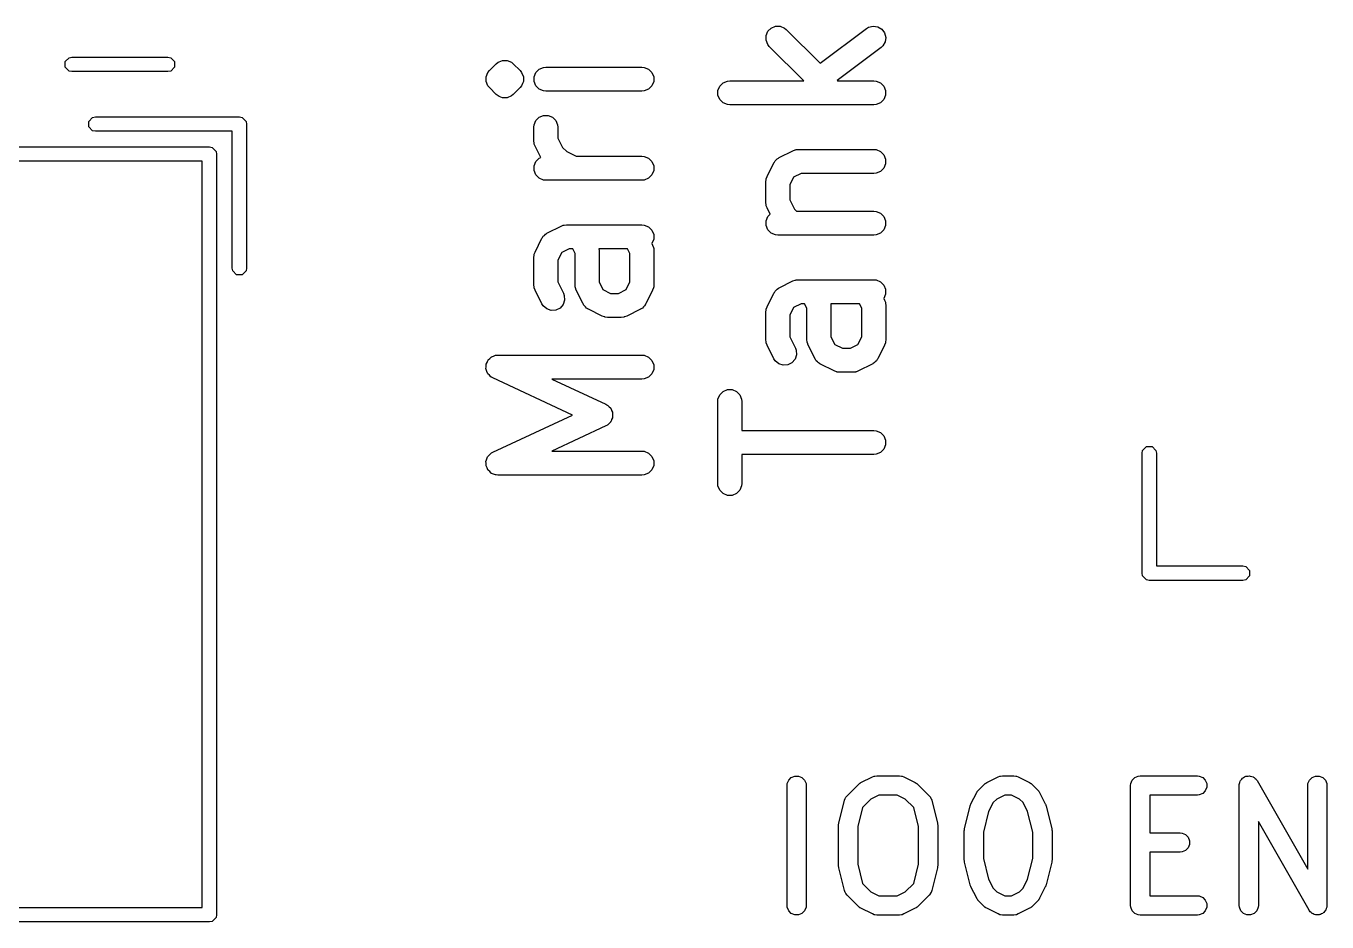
# Model space of a CAD drawing. Extents: x 89 to 178, y -115 to -57.
# Drawn here: x 143.08 to 153.92, y -88.11 to -80.64 of the extents above; entities that cross this region are included whole.
import ezdxf

# ---------------------------------------------------------------- set-up
doc = ezdxf.new("R2010")
doc.units = 0
doc.layers.add('BLACK', color=7, linetype='CONTINUOUS')

msp = doc.modelspace()

# ---------------------------------------------------------------- linework, layer by layer
at = {"layer": 'BLACK', "linetype": 'CONTINUOUS'}
for p, q in [((149.244663, -80.720341), (149.259595, -80.684293)), ((149.244663, -80.759359), (149.244663, -80.720341)), ((149.259595, -80.684293), (149.287185, -80.656703)), ((149.287185, -80.656703), (149.323233, -80.641771)), ((149.323233, -80.641771), (149.362251, -80.641771)), ((149.362251, -80.641771), (149.398299, -80.656703)), ((149.398299, -80.656703), (149.413453, -80.669139)), ((149.413453, -80.669139), (149.694983, -80.950669)), ((149.694983, -80.950669), (150.082742, -80.65985)), ((150.082742, -80.65985), (150.099501, -80.649682)), ((150.099501, -80.649682), (150.137299, -80.639998)), ((150.137299, -80.639998), (150.175925, -80.645516)), ((150.175925, -80.645516), (150.209499, -80.665395)), ((150.209499, -80.665395), (150.23291, -80.69661)), ((150.23291, -80.69661), (150.242593, -80.734407)), ((150.242593, -80.734407), (150.237076, -80.773033)), ((149.259595, -80.795407), (149.244663, -80.759359)), ((149.272031, -80.810561), (149.259595, -80.795407)), ((149.558463, -81.096993), (149.272031, -80.810561)), ((150.202742, -80.81985), (149.83784, -81.093526)), ((150.217196, -80.806608), (150.202742, -80.81985)), ((150.237076, -80.773033), (150.217196, -80.806608)), ((143.407445, -80.937039), (143.439917, -80.904567)), ((143.407445, -80.982961), (143.407445, -80.937039)), ((143.439917, -80.904567), (143.462878, -80.9)), ((143.462878, -80.9), (144.262122, -80.9)), ((144.262122, -80.9), (144.285083, -80.904567)), ((144.285083, -80.904567), (144.317555, -80.937039)), ((144.317555, -80.937039), (144.317555, -80.982961)), ((146.940099, -81.011996), (146.997242, -80.954854)), ((146.997242, -80.954854), (147.012395, -80.942417)), ((147.012395, -80.942417), (147.022953, -80.938043)), ((147.022953, -80.938043), (147.048444, -80.927485)), ((147.048444, -80.927485), (147.087462, -80.927485)), ((147.087462, -80.927485), (147.12351, -80.942417)), ((147.12351, -80.942417), (147.138664, -80.954853)), ((147.138664, -80.954853), (147.195806, -81.011996)), ((143.439917, -81.015433), (143.407445, -80.982961)), ((143.462878, -81.02), (143.439917, -81.015433)), ((144.262122, -81.02), (143.462878, -81.02)), ((144.285083, -81.015433), (144.262122, -81.02)), ((144.317555, -80.982961), (144.285083, -81.015433)), ((146.912731, -81.063198), (146.927663, -81.02715)), ((146.912731, -81.102216), (146.912731, -81.063198)), ((146.927663, -81.02715), (146.927664, -81.027149)), ((146.927664, -81.027149), (146.940099, -81.011996)), ((147.195806, -81.011996), (147.208243, -81.027149)), ((147.208243, -81.027149), (147.208243, -81.02715)), ((147.208243, -81.02715), (147.223175, -81.063198)), ((147.223175, -81.063198), (147.223175, -81.102216)), ((147.312731, -81.063198), (147.327663, -81.02715)), ((147.312731, -81.102216), (147.312731, -81.063198)), ((147.327663, -81.02715), (147.355253, -80.99956)), ((147.355253, -80.99956), (147.391301, -80.984628)), ((147.391301, -80.984628), (147.41081, -80.982707)), ((147.41081, -80.982707), (148.21081, -80.982707)), ((148.21081, -80.982707), (148.230319, -80.984628)), ((148.230319, -80.984628), (148.266367, -80.99956)), ((148.266367, -80.99956), (148.293957, -81.02715)), ((148.293957, -81.02715), (148.308889, -81.063198)), ((148.308889, -81.063198), (148.308889, -81.102216)), ((146.927663, -81.138264), (146.912731, -81.102216)), ((146.940099, -81.153418), (146.927663, -81.138264)), ((146.997242, -81.21056), (146.940099, -81.153418)), ((147.195806, -81.153418), (147.138664, -81.210561)), ((147.208243, -81.138265), (147.195806, -81.153418)), ((147.215667, -81.120341), (147.208243, -81.138265)), ((147.223175, -81.102216), (147.215667, -81.120341)), ((147.327663, -81.138264), (147.312731, -81.102216)), ((147.355253, -81.165854), (147.327663, -81.138264)), ((147.391301, -81.180786), (147.355253, -81.165854)), ((148.266367, -81.165854), (148.230319, -81.180786)), ((148.293957, -81.138264), (148.266367, -81.165854)), ((148.308889, -81.102216), (148.293957, -81.138264)), ((148.844663, -81.177484), (148.859595, -81.141436)), ((148.844663, -81.216502), (148.844663, -81.177484)), ((148.859595, -81.141436), (148.887185, -81.113846)), ((148.887185, -81.113846), (148.923233, -81.098914)), ((148.923233, -81.098914), (148.942742, -81.096993)), ((148.942742, -81.096993), (149.558463, -81.096993)), ((149.83784, -81.093526), (149.841307, -81.096993)), ((149.841307, -81.096993), (150.142742, -81.096993)), ((150.142742, -81.096993), (150.162251, -81.098914)), ((150.162251, -81.098914), (150.198299, -81.113846)), ((150.198299, -81.113846), (150.225889, -81.141436)), ((150.225889, -81.141436), (150.240821, -81.177484)), ((150.240821, -81.177484), (150.240821, -81.216502)), ((147.012395, -81.222997), (146.997242, -81.21056)), ((147.022953, -81.22737), (147.012395, -81.222997)), ((147.048444, -81.237929), (147.022953, -81.22737)), ((147.087462, -81.237929), (147.048444, -81.237929)), ((147.12351, -81.222997), (147.087462, -81.237929)), ((147.138664, -81.210561), (147.12351, -81.222997)), ((147.41081, -81.182707), (147.391301, -81.180786)), ((148.21081, -81.182707), (147.41081, -81.182707)), ((148.230319, -81.180786), (148.21081, -81.182707)), ((148.859595, -81.25255), (148.844663, -81.216502)), ((148.887185, -81.28014), (148.859595, -81.25255)), ((148.923233, -81.295072), (148.887185, -81.28014)), ((150.198299, -81.28014), (150.162251, -81.295072)), ((150.225889, -81.25255), (150.198299, -81.28014)), ((150.240821, -81.216502), (150.225889, -81.25255)), ((147.355253, -81.39956), (147.391301, -81.384628)), ((147.391301, -81.384628), (147.430319, -81.384628)), ((147.430319, -81.384628), (147.466367, -81.39956)), ((148.942742, -81.296993), (148.923233, -81.295072)), ((150.142742, -81.296993), (148.942742, -81.296993)), ((150.162251, -81.295072), (150.142742, -81.296993)), ((143.602067, -81.434539), (143.634539, -81.402067)), ((143.602067, -81.480461), (143.602067, -81.434539)), ((143.634539, -81.512933), (143.602067, -81.480461)), ((143.634539, -81.402067), (143.6575, -81.3975)), ((143.6575, -81.3975), (144.8575, -81.3975)), ((144.8575, -81.3975), (144.880461, -81.402067)), ((144.880461, -81.402067), (144.912933, -81.434539)), ((144.912933, -81.434539), (144.9175, -81.4575)), ((144.9175, -81.4575), (144.9175, -82.6575)), ((147.31081, -81.482707), (147.312731, -81.463198)), ((147.31081, -81.596993), (147.31081, -81.482707)), ((147.312731, -81.463198), (147.327663, -81.42715)), ((147.327663, -81.42715), (147.355253, -81.39956)), ((147.466367, -81.39956), (147.493957, -81.42715)), ((147.493957, -81.42715), (147.508889, -81.463198)), ((147.508889, -81.463198), (147.51081, -81.482707)), ((147.51081, -81.482707), (147.51081, -81.573386)), ((143.6575, -81.5175), (143.634539, -81.512933)), ((144.7975, -81.5175), (143.6575, -81.5175)), ((144.7975, -82.6575), (144.7975, -81.5175)), ((147.312731, -81.616502), (147.31081, -81.596993)), ((147.51081, -81.573386), (147.550138, -81.652043)), ((132.8375, -81.6475), (144.6075, -81.6475)), ((144.6075, -81.6475), (144.630461, -81.652067)), ((144.630461, -81.652067), (144.662933, -81.684539)), ((144.662933, -81.684539), (144.6675, -81.7075)), ((144.6675, -81.7075), (144.6675, -88.0475)), ((147.314106, -81.619822), (147.312731, -81.616502)), ((147.314361, -81.623406), (147.314106, -81.619822)), ((147.321367, -81.641714), (147.314361, -81.623406)), ((147.368893, -81.736766), (147.321367, -81.641714)), ((147.550138, -81.652043), (147.58433, -81.686234)), ((147.58433, -81.686234), (147.66299, -81.725564)), ((149.355164, -81.736121), (149.46945, -81.678979)), ((149.46945, -81.678979), (149.487759, -81.671973)), ((149.487759, -81.671973), (149.491341, -81.671718)), ((149.491341, -81.671718), (149.494662, -81.670343)), ((149.494662, -81.670343), (149.514171, -81.668422)), ((149.514171, -81.668422), (150.142742, -81.668422)), ((150.142742, -81.668422), (150.162251, -81.670343)), ((150.162251, -81.670343), (150.198299, -81.685275)), ((150.198299, -81.685275), (150.225889, -81.712865)), ((150.225889, -81.712865), (150.240821, -81.748913)), ((144.5475, -81.7675), (132.8975, -81.7675)), ((144.5475, -87.9875), (144.5475, -81.7675)), ((147.312731, -81.806055), (147.327663, -81.770007)), ((147.312731, -81.845073), (147.312731, -81.806055)), ((147.327663, -81.770007), (147.355253, -81.742417)), ((147.355253, -81.742417), (147.368893, -81.736766)), ((147.66299, -81.725564), (148.21081, -81.725564)), ((148.21081, -81.725564), (148.230319, -81.727485)), ((148.230319, -81.727485), (148.266367, -81.742417)), ((148.266367, -81.742417), (148.293957, -81.770007)), ((148.293957, -81.770007), (148.308889, -81.806055)), ((148.308889, -81.806055), (148.308889, -81.845073)), ((149.253299, -81.895129), (149.310442, -81.780842)), ((149.310442, -81.780842), (149.312495, -81.777578)), ((149.312495, -81.777578), (149.313009, -81.77604)), ((149.313009, -81.77604), (149.31467, -81.774123)), ((149.31467, -81.774123), (149.320885, -81.764252)), ((149.320885, -81.764252), (149.330359, -81.756035)), ((149.330359, -81.756035), (149.338574, -81.746564)), ((149.338574, -81.746564), (149.348445, -81.74035)), ((149.348445, -81.74035), (149.350362, -81.738688)), ((149.350362, -81.738688), (149.3519, -81.738174)), ((149.3519, -81.738174), (149.355164, -81.736121)), ((150.225889, -81.823979), (150.198299, -81.851569)), ((150.240821, -81.787931), (150.225889, -81.823979)), ((150.240821, -81.748913), (150.240821, -81.787931)), ((147.327663, -81.881121), (147.312731, -81.845073)), ((147.355253, -81.908711), (147.327663, -81.881121)), ((147.391301, -81.923643), (147.355253, -81.908711)), ((147.41081, -81.925564), (147.391301, -81.923643)), ((148.21081, -81.925564), (147.41081, -81.925564)), ((148.230319, -81.923643), (148.21081, -81.925564)), ((148.266367, -81.908711), (148.230319, -81.923643)), ((148.293957, -81.881121), (148.266367, -81.908711)), ((148.308889, -81.845073), (148.293957, -81.881121)), ((149.242742, -81.93985), (149.244663, -81.920341)), ((149.244663, -81.920341), (149.246038, -81.91702)), ((149.246038, -81.91702), (149.246293, -81.913437)), ((149.246293, -81.913437), (149.253299, -81.895129)), ((149.47442, -81.9001), (149.442742, -81.963457)), ((149.537778, -81.868422), (149.47442, -81.9001)), ((150.142742, -81.868422), (149.537778, -81.868422)), ((150.162251, -81.866501), (150.142742, -81.868422)), ((150.198299, -81.851569), (150.162251, -81.866501)), ((149.242742, -82.111279), (149.242742, -81.93985)), ((149.442742, -81.963457), (149.442742, -82.087671)), ((149.244663, -82.130788), (149.242742, -82.111279)), ((149.246038, -82.134108), (149.244663, -82.130788)), ((149.246293, -82.137692), (149.246038, -82.134108)), ((149.253299, -82.156001), (149.246293, -82.137692)), ((149.442742, -82.087671), (149.48207, -82.166327)), ((149.244663, -82.263198), (149.259595, -82.22715)), ((149.279114, -82.20763), (149.253299, -82.156001)), ((149.259595, -82.22715), (149.279114, -82.20763)), ((149.48207, -82.166327), (149.49845, -82.182707)), ((149.49845, -82.182707), (150.142742, -82.182707)), ((150.142742, -82.182707), (150.162251, -82.184628)), ((150.162251, -82.184628), (150.198299, -82.19956)), ((150.198299, -82.19956), (150.225889, -82.22715)), ((150.225889, -82.22715), (150.240821, -82.263198)), ((147.406642, -82.375135), (147.416513, -82.368921)), ((147.416513, -82.368921), (147.41843, -82.367259)), ((147.41843, -82.367259), (147.419968, -82.366745)), ((147.419968, -82.366745), (147.423232, -82.364692)), ((147.423232, -82.364692), (147.537518, -82.30755)), ((147.537518, -82.30755), (147.555827, -82.300544)), ((147.555827, -82.300544), (147.559409, -82.300289)), ((147.559409, -82.300289), (147.56273, -82.298914)), ((147.56273, -82.298914), (147.582239, -82.296993)), ((147.582239, -82.296993), (148.21081, -82.296993)), ((148.21081, -82.296993), (148.230319, -82.298914)), ((148.230319, -82.298914), (148.266367, -82.313846)), ((148.266367, -82.313846), (148.293957, -82.341436)), ((148.293957, -82.341436), (148.308889, -82.377484)), ((149.244663, -82.302216), (149.244663, -82.263198)), ((149.259595, -82.338264), (149.244663, -82.302216)), ((149.287185, -82.365854), (149.259595, -82.338264)), ((149.323233, -82.380786), (149.287185, -82.365854)), ((150.198299, -82.365854), (150.162251, -82.380786)), ((150.225889, -82.338264), (150.198299, -82.365854)), ((150.240821, -82.302216), (150.225889, -82.338264)), ((150.240821, -82.263198), (150.240821, -82.302216)), ((147.321367, -82.5237), (147.37851, -82.409413)), ((147.37851, -82.409413), (147.380563, -82.406149)), ((147.380563, -82.406149), (147.381077, -82.404611)), ((147.381077, -82.404611), (147.382738, -82.402694)), ((147.382738, -82.402694), (147.388953, -82.392823)), ((147.388953, -82.392823), (147.398427, -82.384606)), ((147.398427, -82.384606), (147.406642, -82.375135)), ((148.293957, -82.45255), (148.293485, -82.453021)), ((148.293485, -82.453021), (148.300253, -82.466557)), ((148.308889, -82.416502), (148.293957, -82.45255)), ((148.300253, -82.466557), (148.307259, -82.484865)), ((148.308889, -82.377484), (148.308889, -82.416502)), ((149.342742, -82.382707), (149.323233, -82.380786)), ((150.142742, -82.382707), (149.342742, -82.382707)), ((150.162251, -82.380786), (150.142742, -82.382707)), ((147.31081, -82.568421), (147.312731, -82.548912)), ((147.31081, -82.796993), (147.31081, -82.568421)), ((147.312731, -82.548912), (147.314106, -82.545591)), ((147.314106, -82.545591), (147.314361, -82.542008)), ((147.314361, -82.542008), (147.321367, -82.5237)), ((147.542488, -82.528671), (147.51081, -82.592028)), ((147.605846, -82.496993), (147.542488, -82.528671)), ((147.634722, -82.496993), (147.605846, -82.496993)), ((147.653668, -82.534884), (147.634722, -82.496993)), ((147.653668, -82.796993), (147.653668, -82.534884)), ((148.091864, -82.496993), (147.852261, -82.496993)), ((147.852261, -82.496993), (147.853668, -82.511278)), ((147.853668, -82.511278), (147.853668, -82.773386)), ((148.11081, -82.534884), (148.091864, -82.496993)), ((148.11081, -82.773386), (148.11081, -82.534884)), ((148.307259, -82.484865), (148.307513, -82.488448)), ((148.307513, -82.488448), (148.308889, -82.491769)), ((148.308889, -82.491769), (148.31081, -82.511278)), ((148.31081, -82.511278), (148.31081, -82.796993)), ((144.802067, -82.680461), (144.7975, -82.6575)), ((144.834539, -82.712933), (144.802067, -82.680461)), ((144.912933, -82.680461), (144.880461, -82.712933)), ((144.9175, -82.6575), (144.912933, -82.680461)), ((147.51081, -82.592028), (147.51081, -82.773385)), ((144.880461, -82.712933), (144.834539, -82.712933)), ((147.312731, -82.816502), (147.31081, -82.796993)), ((147.51081, -82.773385), (147.557396, -82.866557)), ((147.655589, -82.816502), (147.653668, -82.796993)), ((147.853668, -82.773386), (147.885345, -82.836742)), ((148.079132, -82.836742), (148.11081, -82.773386)), ((148.31081, -82.796993), (148.308889, -82.816502)), ((149.355164, -82.821835), (149.46945, -82.764693)), ((149.46945, -82.764693), (149.487759, -82.757687)), ((149.487759, -82.757687), (149.491341, -82.757432)), ((149.491341, -82.757432), (149.494662, -82.756057)), ((149.494662, -82.756057), (149.514171, -82.754136)), ((149.514171, -82.754136), (150.142742, -82.754136)), ((150.142742, -82.754136), (150.162251, -82.756057)), ((150.162251, -82.756057), (150.198299, -82.770989)), ((150.198299, -82.770989), (150.225889, -82.798579)), ((150.225889, -82.798579), (150.240821, -82.834627)), ((147.314106, -82.819822), (147.312731, -82.816502)), ((147.314361, -82.823406), (147.314106, -82.819822)), ((147.321367, -82.841715), (147.314361, -82.823406)), ((147.378511, -82.956), (147.321367, -82.841715)), ((147.557396, -82.866557), (147.564402, -82.884865)), ((147.564402, -82.884865), (147.567168, -82.923785)), ((147.656964, -82.819822), (147.655589, -82.816502)), ((147.657219, -82.823406), (147.656964, -82.819822)), ((147.664225, -82.841714), (147.657219, -82.823406)), ((147.721367, -82.955999), (147.664225, -82.841714)), ((147.885345, -82.836742), (147.948704, -82.868421)), ((147.948704, -82.868421), (148.015775, -82.868421)), ((148.015775, -82.868421), (148.079132, -82.836742)), ((148.300253, -82.841714), (148.243111, -82.955999)), ((148.307259, -82.823406), (148.300253, -82.841714)), ((148.307513, -82.819822), (148.307259, -82.823406)), ((148.308889, -82.816502), (148.307513, -82.819822)), ((149.253299, -82.980843), (149.310442, -82.866556)), ((149.310442, -82.866556), (149.312495, -82.863292)), ((149.312495, -82.863292), (149.313009, -82.861754)), ((149.313009, -82.861754), (149.31467, -82.859837)), ((149.31467, -82.859837), (149.320885, -82.849966)), ((149.320885, -82.849966), (149.330359, -82.841749)), ((149.330359, -82.841749), (149.338574, -82.832278)), ((149.338574, -82.832278), (149.348445, -82.826064)), ((149.348445, -82.826064), (149.350362, -82.824402)), ((149.350362, -82.824402), (149.3519, -82.823888)), ((149.3519, -82.823888), (149.355164, -82.821835)), ((150.225889, -82.909693), (150.225417, -82.910164)), ((150.225417, -82.910164), (150.232185, -82.9237)), ((150.240821, -82.873645), (150.225889, -82.909693)), ((150.240821, -82.834627), (150.240821, -82.873645)), ((147.388953, -82.97259), (147.378511, -82.956)), ((147.41843, -82.998155), (147.388953, -82.97259)), ((147.455446, -83.010493), (147.41843, -82.998155)), ((147.494366, -83.007727), (147.455446, -83.010493)), ((147.529265, -82.990278), (147.494366, -83.007727)), ((147.554829, -82.960801), (147.529265, -82.990278)), ((147.567168, -82.923785), (147.554829, -82.960801)), ((147.72342, -82.959262), (147.721367, -82.955999)), ((147.723934, -82.960801), (147.72342, -82.959262)), ((147.725596, -82.962717), (147.723934, -82.960801)), ((147.73181, -82.972589), (147.725596, -82.962717)), ((147.741281, -82.980803), (147.73181, -82.972589)), ((147.749498, -82.990278), (147.741281, -82.980803)), ((147.759368, -82.99649), (147.749498, -82.990278)), ((147.761286, -82.998154), (147.759368, -82.99649)), ((147.762826, -82.998667), (147.761286, -82.998154)), ((147.766089, -83.000721), (147.762826, -82.998667)), ((147.880375, -83.057864), (147.766089, -83.000721)), ((148.19839, -83.000721), (148.084103, -83.057864)), ((148.201654, -82.998666), (148.19839, -83.000721)), ((148.203191, -82.998154), (148.201654, -82.998666)), ((148.205104, -82.996494), (148.203191, -82.998154)), ((148.21498, -82.990278), (148.205104, -82.996494)), ((148.223197, -82.980802), (148.21498, -82.990278)), ((148.232668, -82.972589), (148.223197, -82.980802)), ((148.238881, -82.962717), (148.232668, -82.972589)), ((148.240544, -82.960801), (148.238881, -82.962717)), ((148.241057, -82.959262), (148.240544, -82.960801)), ((148.243111, -82.955999), (148.241057, -82.959262)), ((149.242742, -83.025564), (149.244663, -83.006055)), ((149.244663, -83.006055), (149.246038, -83.002734)), ((149.246038, -83.002734), (149.246293, -82.999151)), ((149.246293, -82.999151), (149.253299, -82.980843)), ((149.47442, -82.985814), (149.442742, -83.049171)), ((149.537778, -82.954136), (149.47442, -82.985814)), ((149.566654, -82.954136), (149.537778, -82.954136)), ((149.5856, -82.992027), (149.566654, -82.954136)), ((149.5856, -83.254136), (149.5856, -82.992027)), ((150.023796, -82.954136), (149.784193, -82.954136)), ((149.784193, -82.954136), (149.7856, -82.968421)), ((149.7856, -82.968421), (149.7856, -83.230529)), ((150.042742, -82.992027), (150.023796, -82.954136)), ((150.042742, -83.230529), (150.042742, -82.992027)), ((150.232185, -82.9237), (150.239191, -82.942008)), ((150.239191, -82.942008), (150.239445, -82.945591)), ((150.239445, -82.945591), (150.240821, -82.948912)), ((150.240821, -82.948912), (150.242742, -82.968421)), ((150.242742, -82.968421), (150.242742, -83.254136)), ((147.898683, -83.06487), (147.880375, -83.057864)), ((147.902266, -83.065124), (147.898683, -83.06487)), ((147.905587, -83.0665), (147.902266, -83.065124)), ((147.925096, -83.068421), (147.905587, -83.0665)), ((148.039382, -83.068421), (147.925096, -83.068421)), ((148.058891, -83.0665), (148.039382, -83.068421)), ((148.062211, -83.065124), (148.058891, -83.0665)), ((148.065795, -83.06487), (148.062211, -83.065124)), ((148.084103, -83.057864), (148.065795, -83.06487)), ((149.242742, -83.254136), (149.242742, -83.025564)), ((149.442742, -83.049171), (149.442742, -83.230528)), ((149.442742, -83.230528), (149.489328, -83.3237)), ((149.7856, -83.230529), (149.817277, -83.293885)), ((150.011064, -83.293885), (150.042742, -83.230529)), ((149.244663, -83.273645), (149.242742, -83.254136)), ((149.246038, -83.276965), (149.244663, -83.273645)), ((149.246293, -83.280549), (149.246038, -83.276965)), ((149.253299, -83.298858), (149.246293, -83.280549)), ((149.310443, -83.413143), (149.253299, -83.298858)), ((149.489328, -83.3237), (149.496334, -83.342008)), ((149.496334, -83.342008), (149.4991, -83.380928)), ((149.587521, -83.273645), (149.5856, -83.254136)), ((149.588896, -83.276965), (149.587521, -83.273645)), ((149.589151, -83.280549), (149.588896, -83.276965)), ((149.596157, -83.298857), (149.589151, -83.280549)), ((149.653299, -83.413142), (149.596157, -83.298857)), ((149.817277, -83.293885), (149.880636, -83.325564)), ((149.880636, -83.325564), (149.947707, -83.325564)), ((149.947707, -83.325564), (150.011064, -83.293885)), ((150.232185, -83.298857), (150.175043, -83.413142)), ((150.239191, -83.280549), (150.232185, -83.298857)), ((150.239445, -83.276965), (150.239191, -83.280549)), ((150.240821, -83.273645), (150.239445, -83.276965)), ((150.242742, -83.254136), (150.240821, -83.273645)), ((146.913682, -83.45891), (146.921023, -83.443179)), ((146.921023, -83.443179), (146.927663, -83.42715)), ((146.927663, -83.42715), (146.929239, -83.425573)), ((146.929239, -83.425573), (146.930183, -83.423552)), ((146.930183, -83.423552), (146.942979, -83.411833)), ((146.942979, -83.411833), (146.955253, -83.39956)), ((146.955253, -83.39956), (146.957314, -83.398706)), ((146.957314, -83.398706), (146.958958, -83.397201)), ((146.958958, -83.397201), (146.975259, -83.391272)), ((146.975259, -83.391272), (146.991301, -83.384628)), ((146.991301, -83.384628), (146.994359, -83.384326)), ((146.994359, -83.384326), (146.995627, -83.383866)), ((146.995627, -83.383866), (146.997986, -83.383969)), ((146.997986, -83.383969), (147.01081, -83.382707)), ((147.01081, -83.382707), (148.21081, -83.382707)), ((148.21081, -83.382707), (148.230319, -83.384628)), ((148.230319, -83.384628), (148.266367, -83.39956)), ((148.266367, -83.39956), (148.293957, -83.42715)), ((148.293957, -83.42715), (148.308889, -83.463198)), ((149.320885, -83.429733), (149.310443, -83.413143)), ((149.350362, -83.455298), (149.320885, -83.429733)), ((149.461197, -83.447421), (149.426298, -83.46487)), ((149.486761, -83.417944), (149.461197, -83.447421)), ((149.4991, -83.380928), (149.486761, -83.417944)), ((149.655352, -83.416405), (149.653299, -83.413142)), ((149.655866, -83.417944), (149.655352, -83.416405)), ((149.657528, -83.41986), (149.655866, -83.417944)), ((149.663742, -83.429732), (149.657528, -83.41986)), ((149.673213, -83.437946), (149.663742, -83.429732)), ((149.68143, -83.447421), (149.673213, -83.437946)), ((149.6913, -83.453633), (149.68143, -83.447421)), ((149.693218, -83.455297), (149.6913, -83.453633)), ((150.137036, -83.453637), (150.135123, -83.455297)), ((150.146912, -83.447421), (150.137036, -83.453637)), ((150.155129, -83.437945), (150.146912, -83.447421)), ((150.1646, -83.429732), (150.155129, -83.437945)), ((150.170813, -83.41986), (150.1646, -83.429732)), ((150.172476, -83.417944), (150.170813, -83.41986)), ((150.172989, -83.416405), (150.172476, -83.417944)), ((150.175043, -83.413142), (150.172989, -83.416405)), ((146.911969, -83.49789), (146.912731, -83.48055)), ((146.912731, -83.499985), (146.911969, -83.49789)), ((146.912731, -83.463198), (146.913584, -83.461138)), ((146.912731, -83.48055), (146.912731, -83.463198)), ((146.912731, -83.502216), (146.912731, -83.499985)), ((146.919375, -83.518257), (146.912731, -83.502216)), ((146.913584, -83.461138), (146.913682, -83.45891)), ((146.925304, -83.534559), (146.919375, -83.518257)), ((146.926809, -83.536202), (146.925304, -83.534559)), ((146.927663, -83.538264), (146.926809, -83.536202)), ((146.939936, -83.550537), (146.927663, -83.538264)), ((146.951655, -83.563334), (146.939936, -83.550537)), ((148.293957, -83.538264), (148.266367, -83.565854)), ((148.308889, -83.502216), (148.293957, -83.538264)), ((148.308889, -83.463198), (148.308889, -83.502216)), ((149.387378, -83.467636), (149.350362, -83.455298)), ((149.426298, -83.46487), (149.387378, -83.467636)), ((149.694758, -83.45581), (149.693218, -83.455297)), ((149.698021, -83.457864), (149.694758, -83.45581)), ((149.812307, -83.515007), (149.698021, -83.457864)), ((149.830615, -83.522013), (149.812307, -83.515007)), ((149.834198, -83.522267), (149.830615, -83.522013)), ((149.837519, -83.523643), (149.834198, -83.522267)), ((149.857028, -83.525564), (149.837519, -83.523643)), ((149.971314, -83.525564), (149.857028, -83.525564)), ((149.990823, -83.523643), (149.971314, -83.525564)), ((149.994143, -83.522267), (149.990823, -83.523643)), ((149.997727, -83.522013), (149.994143, -83.522267)), ((150.016035, -83.515007), (149.997727, -83.522013)), ((150.130322, -83.457864), (150.016035, -83.515007)), ((150.133586, -83.455809), (150.130322, -83.457864)), ((150.135123, -83.455297), (150.133586, -83.455809)), ((146.954299, -83.5649), (146.951655, -83.563334)), ((146.955253, -83.565854), (146.954299, -83.5649)), ((146.957434, -83.566757), (146.955253, -83.565854)), ((146.968521, -83.573325), (146.957434, -83.566757)), ((147.631483, -83.882707), (146.968521, -83.573325)), ((148.21081, -83.582707), (147.461566, -83.582707)), ((147.461566, -83.582707), (147.910242, -83.792089)), ((148.230319, -83.580786), (148.21081, -83.582707)), ((148.266367, -83.565854), (148.230319, -83.580786)), ((148.887185, -83.685275), (148.923233, -83.670343)), ((148.923233, -83.670343), (148.962251, -83.670343)), ((148.962251, -83.670343), (148.998299, -83.685275)), ((148.842742, -83.768422), (148.844663, -83.748913)), ((148.842742, -84.454136), (148.842742, -83.768422)), ((148.844663, -83.748913), (148.859595, -83.712865)), ((148.859595, -83.712865), (148.887185, -83.685275)), ((148.998299, -83.685275), (149.025889, -83.712865)), ((149.025889, -83.712865), (149.040821, -83.748913)), ((149.040821, -83.748913), (149.042742, -83.768422)), ((149.042742, -83.768422), (149.042742, -84.011279)), ((146.968521, -84.192089), (147.631483, -83.882707)), ((147.910242, -83.792089), (147.917383, -83.796319)), ((147.917383, -83.796319), (147.919805, -83.7972)), ((147.919805, -83.7972), (147.921517, -83.798768)), ((147.921517, -83.798768), (147.927108, -83.80208)), ((147.927108, -83.80208), (147.937368, -83.813284)), ((147.937368, -83.813284), (147.948581, -83.823552)), ((147.948581, -83.823552), (147.95046, -83.827579)), ((147.95046, -83.827579), (147.95346, -83.830855)), ((147.95346, -83.830855), (147.958651, -83.84513)), ((147.958651, -83.84513), (147.965081, -83.858909)), ((147.965081, -83.858909), (147.965276, -83.863349)), ((147.965276, -83.863349), (147.966794, -83.867524)), ((147.966794, -83.867524), (147.966126, -83.882707)), ((147.966126, -83.882707), (147.966794, -83.89789)), ((147.910242, -83.973325), (147.461566, -84.182707)), ((147.917383, -83.969094), (147.910242, -83.973325)), ((147.919805, -83.968214), (147.917383, -83.969094)), ((147.921517, -83.966645), (147.919805, -83.968214)), ((147.927108, -83.963334), (147.921517, -83.966645)), ((147.937368, -83.952129), (147.927108, -83.963334)), ((147.948581, -83.941862), (147.937368, -83.952129)), ((147.95046, -83.937834), (147.948581, -83.941862)), ((147.95346, -83.934559), (147.95046, -83.937834)), ((147.958651, -83.920283), (147.95346, -83.934559)), ((147.965081, -83.906505), (147.958651, -83.920283)), ((147.965276, -83.902064), (147.965081, -83.906505)), ((147.966794, -83.89789), (147.965276, -83.902064)), ((149.042742, -84.011279), (150.142742, -84.011279)), ((150.142742, -84.011279), (150.162251, -84.0132)), ((150.162251, -84.0132), (150.198299, -84.028132)), ((150.198299, -84.028132), (150.225889, -84.055722)), ((150.225889, -84.055722), (150.240821, -84.09177)), ((150.240821, -84.09177), (150.240821, -84.130788)), ((146.939936, -84.214876), (146.951655, -84.20208)), ((146.951655, -84.20208), (146.954299, -84.200513)), ((146.954299, -84.200513), (146.955253, -84.19956)), ((146.955253, -84.19956), (146.957434, -84.198656)), ((146.957434, -84.198656), (146.968521, -84.192089)), ((147.461566, -84.182707), (148.21081, -84.182707)), ((148.21081, -84.182707), (148.230319, -84.184628)), ((148.230319, -84.184628), (148.266367, -84.19956)), ((148.266367, -84.19956), (148.293957, -84.22715)), ((150.142742, -84.211279), (149.042742, -84.211279)), ((149.042742, -84.211279), (149.042742, -84.454136)), ((150.162251, -84.209358), (150.142742, -84.211279)), ((150.198299, -84.194426), (150.162251, -84.209358)), ((150.225889, -84.166836), (150.198299, -84.194426)), ((150.240821, -84.130788), (150.225889, -84.166836)), ((152.377999, -84.2), (152.382566, -84.177039)), ((152.377999, -85.2), (152.377999, -84.2)), ((152.382566, -84.177039), (152.415038, -84.144567)), ((152.415038, -84.144567), (152.46096, -84.144567)), ((152.46096, -84.144567), (152.493432, -84.177039)), ((152.493432, -84.177039), (152.497999, -84.2)), ((152.497999, -84.2), (152.497999, -85.14)), ((146.911969, -84.267524), (146.912731, -84.265428)), ((146.912731, -84.284863), (146.911969, -84.267524)), ((146.912731, -84.263198), (146.919375, -84.247156)), ((146.912731, -84.265428), (146.912731, -84.263198)), ((146.912731, -84.302216), (146.912731, -84.284863)), ((146.913584, -84.304275), (146.912731, -84.302216)), ((146.913682, -84.306504), (146.913584, -84.304275)), ((146.921023, -84.322234), (146.913682, -84.306504)), ((146.919375, -84.247156), (146.925304, -84.230855)), ((146.925304, -84.230855), (146.926809, -84.229211)), ((146.926809, -84.229211), (146.927663, -84.22715)), ((146.927663, -84.22715), (146.939936, -84.214876)), ((148.293957, -84.22715), (148.308889, -84.263198)), ((148.308889, -84.302216), (148.293957, -84.338264)), ((148.308889, -84.263198), (148.308889, -84.302216)), ((146.927663, -84.338264), (146.921023, -84.322234)), ((146.929239, -84.33984), (146.927663, -84.338264)), ((146.930183, -84.341862), (146.929239, -84.33984)), ((146.942979, -84.35358), (146.930183, -84.341862)), ((146.955253, -84.365854), (146.942979, -84.35358)), ((146.957314, -84.366707), (146.955253, -84.365854)), ((146.958958, -84.368213), (146.957314, -84.366707)), ((146.975259, -84.374141), (146.958958, -84.368213)), ((146.991301, -84.380786), (146.975259, -84.374141)), ((146.994359, -84.381087), (146.991301, -84.380786)), ((146.995627, -84.381548), (146.994359, -84.381087)), ((146.997986, -84.381444), (146.995627, -84.381548)), ((147.01081, -84.382707), (146.997986, -84.381444)), ((148.21081, -84.382707), (147.01081, -84.382707)), ((148.230319, -84.380786), (148.21081, -84.382707)), ((148.266367, -84.365854), (148.230319, -84.380786)), ((148.293957, -84.338264), (148.266367, -84.365854)), ((148.844663, -84.473645), (148.842742, -84.454136)), ((148.859595, -84.509693), (148.844663, -84.473645)), ((148.887185, -84.537283), (148.859595, -84.509693)), ((148.923233, -84.552215), (148.887185, -84.537283)), ((148.998299, -84.537283), (148.962251, -84.552215)), ((149.025889, -84.509693), (148.998299, -84.537283)), ((149.040821, -84.473645), (149.025889, -84.509693)), ((149.042742, -84.454136), (149.040821, -84.473645)), ((148.962251, -84.552215), (148.923233, -84.552215)), ((152.497999, -85.14), (153.217999, -85.14)), ((153.217999, -85.14), (153.24096, -85.144567)), ((153.24096, -85.144567), (153.273432, -85.177039)), ((153.273432, -85.177039), (153.273432, -85.222961)), ((152.382566, -85.222961), (152.377999, -85.2)), ((152.415038, -85.255433), (152.382566, -85.222961)), ((152.437999, -85.26), (152.415038, -85.255433)), ((153.217999, -85.26), (152.437999, -85.26)), ((153.24096, -85.255433), (153.217999, -85.26)), ((153.273432, -85.222961), (153.24096, -85.255433)), ((149.433482, -86.924853), (149.455554, -86.902781)), ((149.455554, -86.902781), (149.484393, -86.890836)), ((149.484393, -86.890836), (149.515607, -86.890836)), ((149.515607, -86.890836), (149.544446, -86.902781)), ((149.544446, -86.902781), (149.566518, -86.924853)), ((150.035651, -86.945364), (150.130889, -86.897745)), ((150.130889, -86.897745), (150.145535, -86.89214)), ((150.145535, -86.89214), (150.148402, -86.891936)), ((150.148402, -86.891936), (150.151059, -86.890836)), ((150.151059, -86.890836), (150.166666, -86.889299)), ((150.166666, -86.889299), (150.357142, -86.889299)), ((150.357142, -86.889299), (150.372749, -86.890836)), ((150.372749, -86.890836), (150.375405, -86.891936)), ((150.375405, -86.891936), (150.378272, -86.89214)), ((150.378272, -86.89214), (150.392919, -86.897745)), ((150.392919, -86.897745), (150.488157, -86.945364)), ((151.08327, -86.945364), (151.178508, -86.897745)), ((151.178508, -86.897745), (151.193154, -86.89214)), ((151.193154, -86.89214), (151.196021, -86.891936)), ((151.196021, -86.891936), (151.198678, -86.890836)), ((151.198678, -86.890836), (151.214285, -86.889299)), ((151.214285, -86.889299), (151.309523, -86.889299)), ((151.309523, -86.889299), (151.32513, -86.890836)), ((151.32513, -86.890836), (151.327786, -86.891936)), ((151.327786, -86.891936), (151.330653, -86.89214)), ((151.330653, -86.89214), (151.3453, -86.897745)), ((151.3453, -86.897745), (151.440538, -86.945364)), ((152.295387, -86.924853), (152.317459, -86.902781)), ((152.317459, -86.902781), (152.346298, -86.890836)), ((152.346298, -86.890836), (152.361905, -86.889299)), ((152.361905, -86.889299), (152.838095, -86.889299)), ((152.838095, -86.889299), (152.853702, -86.890836)), ((152.853702, -86.890836), (152.882541, -86.902781)), ((152.882541, -86.902781), (152.904613, -86.924853)), ((153.200149, -86.924853), (153.207675, -86.917326)), ((153.207675, -86.917326), (153.214188, -86.908917)), ((153.214188, -86.908917), (153.218614, -86.906387)), ((153.218614, -86.906387), (153.222221, -86.902781)), ((153.222221, -86.902781), (153.232052, -86.898708)), ((153.232052, -86.898708), (153.241289, -86.893431)), ((153.241289, -86.893431), (153.246347, -86.892787)), ((153.246347, -86.892787), (153.25106, -86.890836)), ((153.25106, -86.890836), (153.2617, -86.890836)), ((153.2617, -86.890836), (153.272255, -86.889494)), ((153.272255, -86.889494), (153.277176, -86.890836)), ((153.277176, -86.890836), (153.282274, -86.890836)), ((153.282274, -86.890836), (153.292103, -86.894907)), ((153.292103, -86.894907), (153.302369, -86.897707)), ((153.302369, -86.897707), (153.3064, -86.900829)), ((153.3064, -86.900829), (153.311113, -86.902781)), ((153.311113, -86.902781), (153.318639, -86.910307)), ((153.318639, -86.910307), (153.327049, -86.91682)), ((153.327049, -86.91682), (153.331689, -86.923357)), ((153.771577, -86.924853), (153.793649, -86.902781)), ((153.793649, -86.902781), (153.822488, -86.890836)), ((153.822488, -86.890836), (153.853702, -86.890836)), ((153.853702, -86.890836), (153.882541, -86.902781)), ((153.882541, -86.902781), (153.904613, -86.924853)), ((149.42, -86.969299), (149.421537, -86.953692)), ((149.42, -87.969299), (149.42, -86.969299)), ((149.421537, -86.953692), (149.433482, -86.924853)), ((149.566518, -86.924853), (149.578463, -86.953692)), ((149.578463, -86.953692), (149.58, -86.969299)), ((149.58, -86.969299), (149.58, -87.969299)), ((149.919621, -87.055587), (150.01486, -86.960349)), ((150.01486, -86.960349), (150.020994, -86.955313)), ((150.020994, -86.955313), (150.022379, -86.953718)), ((150.022379, -86.953718), (150.024782, -86.952204)), ((150.024782, -86.952204), (150.026982, -86.9504)), ((150.026982, -86.9504), (150.028936, -86.94959)), ((150.028936, -86.94959), (150.035651, -86.945364)), ((150.488157, -86.945364), (150.494871, -86.94959)), ((150.494871, -86.94959), (150.496826, -86.9504)), ((150.496826, -86.9504), (150.499025, -86.952205)), ((150.499025, -86.952205), (150.501429, -86.953718)), ((150.501429, -86.953718), (150.502811, -86.955312)), ((150.502811, -86.955312), (150.508949, -86.960349)), ((150.508949, -86.960349), (150.604187, -87.055588)), ((150.952255, -87.123998), (150.999874, -87.02876)), ((150.999874, -87.02876), (151.0041, -87.022045)), ((151.0041, -87.022045), (151.00491, -87.020091)), ((151.00491, -87.020091), (151.006715, -87.017891)), ((151.006715, -87.017891), (151.008228, -87.015488)), ((151.008228, -87.015488), (151.009822, -87.014105)), ((151.009822, -87.014105), (151.014859, -87.007968)), ((151.014859, -87.007968), (151.062478, -86.96035)), ((151.062478, -86.96035), (151.068612, -86.955315)), ((151.068612, -86.955315), (151.069998, -86.953718)), ((151.069998, -86.953718), (151.072406, -86.952202)), ((151.072406, -86.952202), (151.074601, -86.950401)), ((151.074601, -86.950401), (151.076551, -86.949593)), ((151.076551, -86.949593), (151.08327, -86.945364)), ((151.440538, -86.945364), (151.447252, -86.94959)), ((151.447252, -86.94959), (151.449207, -86.9504)), ((151.449207, -86.9504), (151.451406, -86.952205)), ((151.451406, -86.952205), (151.45381, -86.953718)), ((151.45381, -86.953718), (151.455192, -86.955312)), ((151.455192, -86.955312), (151.46133, -86.960349)), ((151.46133, -86.960349), (151.508948, -87.007968)), ((151.508948, -87.007968), (151.513982, -87.014102)), ((151.513982, -87.014102), (151.51558, -87.015488)), ((151.51558, -87.015488), (151.517095, -87.017896)), ((151.517095, -87.017896), (151.518897, -87.020091)), ((151.518897, -87.020091), (151.519704, -87.022041)), ((151.519704, -87.022041), (151.523934, -87.02876)), ((151.523934, -87.02876), (151.571553, -87.123998)), ((152.281905, -86.969299), (152.283442, -86.953692)), ((152.281905, -87.969299), (152.281905, -86.969299)), ((152.283442, -86.953692), (152.295387, -86.924853)), ((152.904613, -87.013745), (152.882541, -87.035817)), ((152.904613, -86.924853), (152.916558, -86.953692)), ((152.916558, -86.984906), (152.904613, -87.013745)), ((152.916558, -86.953692), (152.916558, -86.984906)), ((153.186667, -86.969299), (153.187062, -86.965285)), ((153.186667, -87.969299), (153.186667, -86.969299)), ((153.186862, -86.963711), (153.187418, -86.961671)), ((153.187062, -86.965285), (153.186862, -86.963711)), ((153.187418, -86.961671), (153.188204, -86.953692)), ((153.188204, -86.953692), (153.192275, -86.943862)), ((153.192275, -86.943862), (153.195075, -86.933597)), ((153.195075, -86.933597), (153.198197, -86.929565)), ((153.198197, -86.929565), (153.200149, -86.924853)), ((153.331689, -86.923357), (153.333185, -86.924853)), ((153.333185, -86.924853), (153.333793, -86.926321)), ((153.333793, -86.926321), (153.336126, -86.929608)), ((153.336126, -86.929608), (153.758095, -87.668053)), ((153.758095, -86.969299), (153.759632, -86.953692)), ((153.758095, -87.668053), (153.758095, -86.969299)), ((153.759632, -86.953692), (153.771577, -86.924853)), ((153.904613, -86.924853), (153.916558, -86.953692)), ((153.916558, -86.953692), (153.918095, -86.969299)), ((153.918095, -86.969299), (153.918095, -87.969299)), ((149.85096, -87.283229), (149.898579, -87.092753)), ((149.898579, -87.092753), (149.903855, -87.077985)), ((149.903855, -87.077985), (149.907395, -87.073206)), ((149.907395, -87.073206), (149.909672, -87.06771)), ((149.909672, -87.06771), (149.919621, -87.055587)), ((150.118817, -87.082665), (150.048426, -87.153057)), ((150.185551, -87.049299), (150.118817, -87.082665)), ((150.338257, -87.049299), (150.185551, -87.049299)), ((150.404989, -87.082665), (150.338257, -87.049299)), ((150.475381, -87.153056), (150.404989, -87.082665)), ((150.604187, -87.055588), (150.614136, -87.06771)), ((150.614136, -87.06771), (150.616412, -87.073206)), ((150.616412, -87.073206), (150.619953, -87.077985)), ((150.619953, -87.077985), (150.625229, -87.092753)), ((150.625229, -87.092753), (150.672848, -87.283229)), ((150.946609, -87.139221), (150.94665, -87.138645)), ((150.94665, -87.138645), (150.949134, -87.132152)), ((150.949134, -87.132152), (150.951474, -87.125604)), ((150.951474, -87.125604), (150.951818, -87.125139)), ((150.951818, -87.125139), (150.952255, -87.123998)), ((151.137175, -87.111927), (151.09929, -87.187698)), ((151.166436, -87.082665), (151.137175, -87.111927)), ((151.23317, -87.049299), (151.166436, -87.082665)), ((151.290638, -87.049299), (151.23317, -87.049299)), ((151.35737, -87.082665), (151.290638, -87.049299)), ((151.386632, -87.111926), (151.35737, -87.082665)), ((151.424518, -87.187698), (151.386632, -87.111926)), ((151.571553, -87.123998), (151.571989, -87.125139)), ((151.571989, -87.125139), (151.572334, -87.125604)), ((151.572334, -87.125604), (151.57467, -87.132144)), ((151.57467, -87.132144), (151.577158, -87.138644)), ((151.577158, -87.138644), (151.577199, -87.139221)), ((152.838095, -87.049299), (152.441905, -87.049299)), ((152.441905, -87.049299), (152.441905, -87.365489)), ((152.853702, -87.047762), (152.838095, -87.049299)), ((152.882541, -87.035817), (152.853702, -87.047762)), ((150.048426, -87.153057), (150.008571, -87.312479)), ((150.515237, -87.312479), (150.475381, -87.153056)), ((150.898579, -87.330848), (150.946198, -87.140372)), ((150.946198, -87.140372), (150.946609, -87.139221)), ((151.09929, -87.187698), (151.05619, -87.360098)), ((151.467618, -87.360098), (151.424518, -87.187698)), ((151.577199, -87.139221), (151.57761, -87.140372)), ((151.57761, -87.140372), (151.625229, -87.330848)), ((149.848571, -87.302632), (149.848838, -87.299911)), ((149.848571, -87.635965), (149.848571, -87.302632)), ((149.848665, -87.298743), (149.849529, -87.292898)), ((149.848838, -87.299911), (149.848665, -87.298743)), ((149.849529, -87.292898), (149.850108, -87.287025)), ((149.850108, -87.287025), (149.850559, -87.285934)), ((149.850559, -87.285934), (149.85096, -87.283229)), ((150.008571, -87.312479), (150.008571, -87.626118)), ((150.515237, -87.626118), (150.515237, -87.312479)), ((150.672848, -87.283229), (150.673248, -87.285934)), ((150.673248, -87.285934), (150.6737, -87.287025)), ((150.6737, -87.287025), (150.674278, -87.292898)), ((150.674278, -87.292898), (150.675143, -87.298743)), ((150.675143, -87.298743), (150.674969, -87.299911)), ((150.674969, -87.299911), (150.675237, -87.302632)), ((150.675237, -87.302632), (150.675237, -87.635965)), ((150.89619, -87.350251), (150.896457, -87.34753)), ((150.89619, -87.588346), (150.89619, -87.350251)), ((150.896284, -87.346362), (150.897148, -87.340517)), ((150.896457, -87.34753), (150.896284, -87.346362)), ((150.897148, -87.340517), (150.897727, -87.334644)), ((150.897727, -87.334644), (150.898178, -87.333553)), ((150.898178, -87.333553), (150.898579, -87.330848)), ((151.625229, -87.330848), (151.625629, -87.333553)), ((151.625629, -87.333553), (151.626081, -87.334644)), ((151.626081, -87.334644), (151.626659, -87.340517)), ((151.626659, -87.340517), (151.627524, -87.346362)), ((151.627524, -87.346362), (151.62735, -87.34753)), ((151.62735, -87.34753), (151.627618, -87.350251)), ((151.627618, -87.350251), (151.627618, -87.588346)), ((153.768636, -88.00899), (153.346667, -87.270543)), ((153.346667, -87.270543), (153.346667, -87.969299)), ((151.05619, -87.360098), (151.05619, -87.578499)), ((151.467618, -87.578499), (151.467618, -87.360098)), ((152.441905, -87.365489), (152.695238, -87.365489)), ((152.695238, -87.365489), (152.710845, -87.367026)), ((152.710845, -87.367026), (152.739684, -87.378971)), ((152.739684, -87.378971), (152.761756, -87.401043)), ((152.761756, -87.401043), (152.773701, -87.429882)), ((152.773701, -87.461096), (152.761756, -87.489935)), ((152.773701, -87.429882), (152.773701, -87.461096)), ((152.695238, -87.525489), (152.441905, -87.525489)), ((152.441905, -87.525489), (152.441905, -87.889299)), ((152.710845, -87.523952), (152.695238, -87.525489)), ((152.739684, -87.512007), (152.710845, -87.523952)), ((152.761756, -87.489935), (152.739684, -87.512007)), ((149.848838, -87.638685), (149.848571, -87.635965)), ((149.848665, -87.639854), (149.848838, -87.638685)), ((149.849529, -87.645698), (149.848665, -87.639854)), ((149.850108, -87.651572), (149.849529, -87.645698)), ((149.850559, -87.652662), (149.850108, -87.651572)), ((149.85096, -87.655368), (149.850559, -87.652662)), ((149.898579, -87.845844), (149.85096, -87.655368)), ((150.008571, -87.626118), (150.048426, -87.78554)), ((150.475381, -87.785539), (150.515237, -87.626118)), ((150.672848, -87.655368), (150.625229, -87.845844)), ((150.673248, -87.652662), (150.672848, -87.655368)), ((150.6737, -87.651572), (150.673248, -87.652662)), ((150.674278, -87.645698), (150.6737, -87.651572)), ((150.675143, -87.639854), (150.674278, -87.645698)), ((150.675237, -87.635965), (150.674969, -87.638685)), ((150.674969, -87.638685), (150.675143, -87.639854)), ((150.896457, -87.591066), (150.89619, -87.588346)), ((150.896284, -87.592235), (150.896457, -87.591066)), ((150.897148, -87.598079), (150.896284, -87.592235)), ((150.897727, -87.603953), (150.897148, -87.598079)), ((150.898178, -87.605043), (150.897727, -87.603953)), ((150.898579, -87.607749), (150.898178, -87.605043)), ((150.946198, -87.798225), (150.898579, -87.607749)), ((151.05619, -87.578499), (151.09929, -87.750899)), ((151.424518, -87.750899), (151.467618, -87.578499)), ((151.625229, -87.607749), (151.57761, -87.798225)), ((151.625629, -87.605043), (151.625229, -87.607749)), ((151.626081, -87.603953), (151.625629, -87.605043)), ((151.626659, -87.598079), (151.626081, -87.603953)), ((151.627524, -87.592235), (151.626659, -87.598079)), ((151.627618, -87.588346), (151.62735, -87.591066)), ((151.62735, -87.591066), (151.627524, -87.592235)), ((150.048426, -87.78554), (150.118817, -87.855932)), ((150.40499, -87.855932), (150.475381, -87.785539)), ((151.09929, -87.750899), (151.137176, -87.826671)), ((151.386631, -87.826671), (151.424518, -87.750899)), ((149.903855, -87.860612), (149.898579, -87.845844)), ((149.907395, -87.86539), (149.903855, -87.860612)), ((149.909672, -87.870887), (149.907395, -87.86539)), ((149.919621, -87.883009), (149.909672, -87.870887)), ((150.014859, -87.978249), (149.919621, -87.883009)), ((150.118817, -87.855932), (150.185551, -87.889299)), ((150.185551, -87.889299), (150.338257, -87.889299)), ((150.338257, -87.889299), (150.40499, -87.855932)), ((150.604187, -87.883009), (150.508949, -87.978248)), ((150.614136, -87.870886), (150.604187, -87.883009)), ((150.616412, -87.86539), (150.614136, -87.870886)), ((150.619953, -87.860612), (150.616412, -87.86539)), ((150.625229, -87.845844), (150.619953, -87.860612)), ((150.946609, -87.799375), (150.946198, -87.798225)), ((150.94665, -87.799952), (150.946609, -87.799375)), ((150.949134, -87.806444), (150.94665, -87.799952)), ((150.951474, -87.812993), (150.949134, -87.806444)), ((150.951818, -87.813457), (150.951474, -87.812993)), ((150.952255, -87.814599), (150.951818, -87.813457)), ((150.999874, -87.909837), (150.952255, -87.814599)), ((151.137176, -87.826671), (151.166436, -87.855932)), ((151.166436, -87.855932), (151.23317, -87.889299)), ((151.23317, -87.889299), (151.290638, -87.889299)), ((151.290638, -87.889299), (151.357371, -87.855932)), ((151.357371, -87.855932), (151.386631, -87.826671)), ((151.571553, -87.814599), (151.523934, -87.909837)), ((151.571989, -87.813457), (151.571553, -87.814599)), ((151.572334, -87.812993), (151.571989, -87.813457)), ((151.57467, -87.806452), (151.572334, -87.812993)), ((151.577158, -87.799953), (151.57467, -87.806452)), ((151.577199, -87.799375), (151.577158, -87.799953)), ((151.57761, -87.798225), (151.577199, -87.799375)), ((152.441905, -87.889299), (152.838095, -87.889299)), ((152.838095, -87.889299), (152.853702, -87.890836)), ((152.853702, -87.890836), (152.882541, -87.902781)), ((132.8975, -87.9875), (144.5475, -87.9875)), ((149.421537, -87.984906), (149.42, -87.969299)), ((149.433482, -88.013745), (149.421537, -87.984906)), ((149.578463, -87.984906), (149.566518, -88.013745)), ((149.58, -87.969299), (149.578463, -87.984906)), ((150.020996, -87.983285), (150.014859, -87.978249)), ((150.022379, -87.98488), (150.020996, -87.983285)), ((150.024782, -87.986392), (150.022379, -87.98488)), ((150.026982, -87.988198), (150.024782, -87.986392)), ((150.028936, -87.989007), (150.026982, -87.988198)), ((150.035651, -87.993234), (150.028936, -87.989007)), ((150.130889, -88.040853), (150.035651, -87.993234)), ((150.488157, -87.993234), (150.392919, -88.040853)), ((150.494875, -87.989004), (150.488157, -87.993234)), ((150.496826, -87.988197), (150.494875, -87.989004)), ((150.49902, -87.986395), (150.496826, -87.988197)), ((150.501429, -87.98488), (150.49902, -87.986395)), ((150.502814, -87.983282), (150.501429, -87.98488)), ((150.508949, -87.978248), (150.502814, -87.983282)), ((151.004101, -87.916553), (150.999874, -87.909837)), ((151.00491, -87.918505), (151.004101, -87.916553)), ((151.006712, -87.920701), (151.00491, -87.918505)), ((151.008228, -87.923109), (151.006712, -87.920701)), ((151.009825, -87.924494), (151.008228, -87.923109)), ((151.014859, -87.930628), (151.009825, -87.924494)), ((151.062478, -87.978248), (151.014859, -87.930628)), ((151.068613, -87.983283), (151.062478, -87.978248)), ((151.069998, -87.98488), (151.068613, -87.983283)), ((151.072402, -87.986393), (151.069998, -87.98488)), ((151.0746, -87.988197), (151.072402, -87.986393)), ((151.076552, -87.989005), (151.0746, -87.988197)), ((151.08327, -87.993234), (151.076552, -87.989005)), ((151.178508, -88.040853), (151.08327, -87.993234)), ((151.440538, -87.993234), (151.3453, -88.040853)), ((151.447255, -87.989005), (151.440538, -87.993234)), ((151.449208, -87.988197), (151.447255, -87.989005)), ((151.451405, -87.986393), (151.449208, -87.988197)), ((151.45381, -87.98488), (151.451405, -87.986393)), ((151.455194, -87.983283), (151.45381, -87.98488)), ((151.46133, -87.978248), (151.455194, -87.983283)), ((151.508949, -87.930628), (151.46133, -87.978248)), ((151.513982, -87.924494), (151.508949, -87.930628)), ((151.51558, -87.923109), (151.513982, -87.924494)), ((151.517095, -87.920701), (151.51558, -87.923109)), ((151.518898, -87.918505), (151.517095, -87.920701)), ((151.519706, -87.916553), (151.518898, -87.918505)), ((151.523934, -87.909837), (151.519706, -87.916553)), ((152.283442, -87.984906), (152.281905, -87.969299)), ((152.295387, -88.013745), (152.283442, -87.984906)), ((152.882541, -87.902781), (152.904613, -87.924853)), ((152.904613, -87.924853), (152.916558, -87.953692)), ((152.916558, -87.984906), (152.904613, -88.013745)), ((152.916558, -87.953692), (152.916558, -87.984906)), ((153.188204, -87.984906), (153.186667, -87.969299)), ((153.200149, -88.013745), (153.188204, -87.984906)), ((153.34513, -87.984906), (153.333185, -88.013745)), ((153.346667, -87.969299), (153.34513, -87.984906)), ((153.909687, -88.005002), (153.906564, -88.009034)), ((153.912487, -87.994733), (153.909687, -88.005002)), ((153.916558, -87.984906), (153.912487, -87.994733)), ((153.917343, -87.976926), (153.916558, -87.984906)), ((153.9179, -87.974887), (153.917343, -87.976926)), ((153.918095, -87.969299), (153.917699, -87.973312)), ((153.917699, -87.973312), (153.9179, -87.974887)), ((144.6075, -88.1075), (132.8375, -88.1075)), ((144.630461, -88.102933), (144.6075, -88.1075)), ((144.662933, -88.070461), (144.630461, -88.102933)), ((144.6675, -88.0475), (144.662933, -88.070461)), ((149.455554, -88.035817), (149.433482, -88.013745)), ((149.484393, -88.047762), (149.455554, -88.035817)), ((149.515607, -88.047762), (149.484393, -88.047762)), ((149.544446, -88.035817), (149.515607, -88.047762)), ((149.566518, -88.013745), (149.544446, -88.035817)), ((150.145535, -88.046458), (150.130889, -88.040853)), ((150.148402, -88.046661), (150.145535, -88.046458)), ((150.151059, -88.047762), (150.148402, -88.046661)), ((150.166666, -88.049299), (150.151059, -88.047762)), ((150.357142, -88.049299), (150.166666, -88.049299)), ((150.372749, -88.047762), (150.357142, -88.049299)), ((150.375405, -88.046661), (150.372749, -88.047762)), ((150.378272, -88.046458), (150.375405, -88.046661)), ((150.392919, -88.040853), (150.378272, -88.046458)), ((151.193154, -88.046458), (151.178508, -88.040853)), ((151.196021, -88.046661), (151.193154, -88.046458)), ((151.198678, -88.047762), (151.196021, -88.046661)), ((151.214285, -88.049299), (151.198678, -88.047762)), ((151.309523, -88.049299), (151.214285, -88.049299)), ((151.32513, -88.047762), (151.309523, -88.049299)), ((151.327786, -88.046661), (151.32513, -88.047762)), ((151.330653, -88.046458), (151.327786, -88.046661)), ((151.3453, -88.040853), (151.330653, -88.046458)), ((152.317459, -88.035817), (152.295387, -88.013745)), ((152.346298, -88.047762), (152.317459, -88.035817)), ((152.361905, -88.049299), (152.346298, -88.047762)), ((152.838095, -88.049299), (152.361905, -88.049299)), ((152.853702, -88.047762), (152.838095, -88.049299)), ((152.882541, -88.035817), (152.853702, -88.047762)), ((152.904613, -88.013745), (152.882541, -88.035817)), ((153.222221, -88.035817), (153.200149, -88.013745)), ((153.25106, -88.047762), (153.222221, -88.035817)), ((153.282274, -88.047762), (153.25106, -88.047762)), ((153.311113, -88.035817), (153.282274, -88.047762)), ((153.333185, -88.013745), (153.311113, -88.035817)), ((153.770968, -88.012276), (153.768636, -88.00899)), ((153.771577, -88.013745), (153.770968, -88.012276)), ((153.773072, -88.01524), (153.771577, -88.013745)), ((153.777713, -88.021778), (153.773072, -88.01524)), ((153.786122, -88.02829), (153.777713, -88.021778)), ((153.793649, -88.035817), (153.786122, -88.02829)), ((153.798361, -88.037768), (153.793649, -88.035817)), ((153.802393, -88.040891), (153.798361, -88.037768)), ((153.812658, -88.04369), (153.802393, -88.040891)), ((153.822488, -88.047762), (153.812658, -88.04369)), ((153.827586, -88.047762), (153.822488, -88.047762)), ((153.832507, -88.049104), (153.827586, -88.047762)), ((153.843062, -88.047762), (153.832507, -88.049104)), ((153.853702, -88.047762), (153.843062, -88.047762)), ((153.858414, -88.04581), (153.853702, -88.047762)), ((153.863473, -88.045167), (153.858414, -88.04581)), ((153.872709, -88.039889), (153.863473, -88.045167)), ((153.882541, -88.035817), (153.872709, -88.039889)), ((153.886147, -88.03221), (153.882541, -88.035817)), ((153.890574, -88.029681), (153.886147, -88.03221)), ((153.897088, -88.021269), (153.890574, -88.029681)), ((153.904613, -88.013745), (153.897088, -88.021269)), ((153.906564, -88.009034), (153.904613, -88.013745))]:
    msp.add_line(p, q, dxfattribs=at)

doc.saveas('drawing.dxf')
